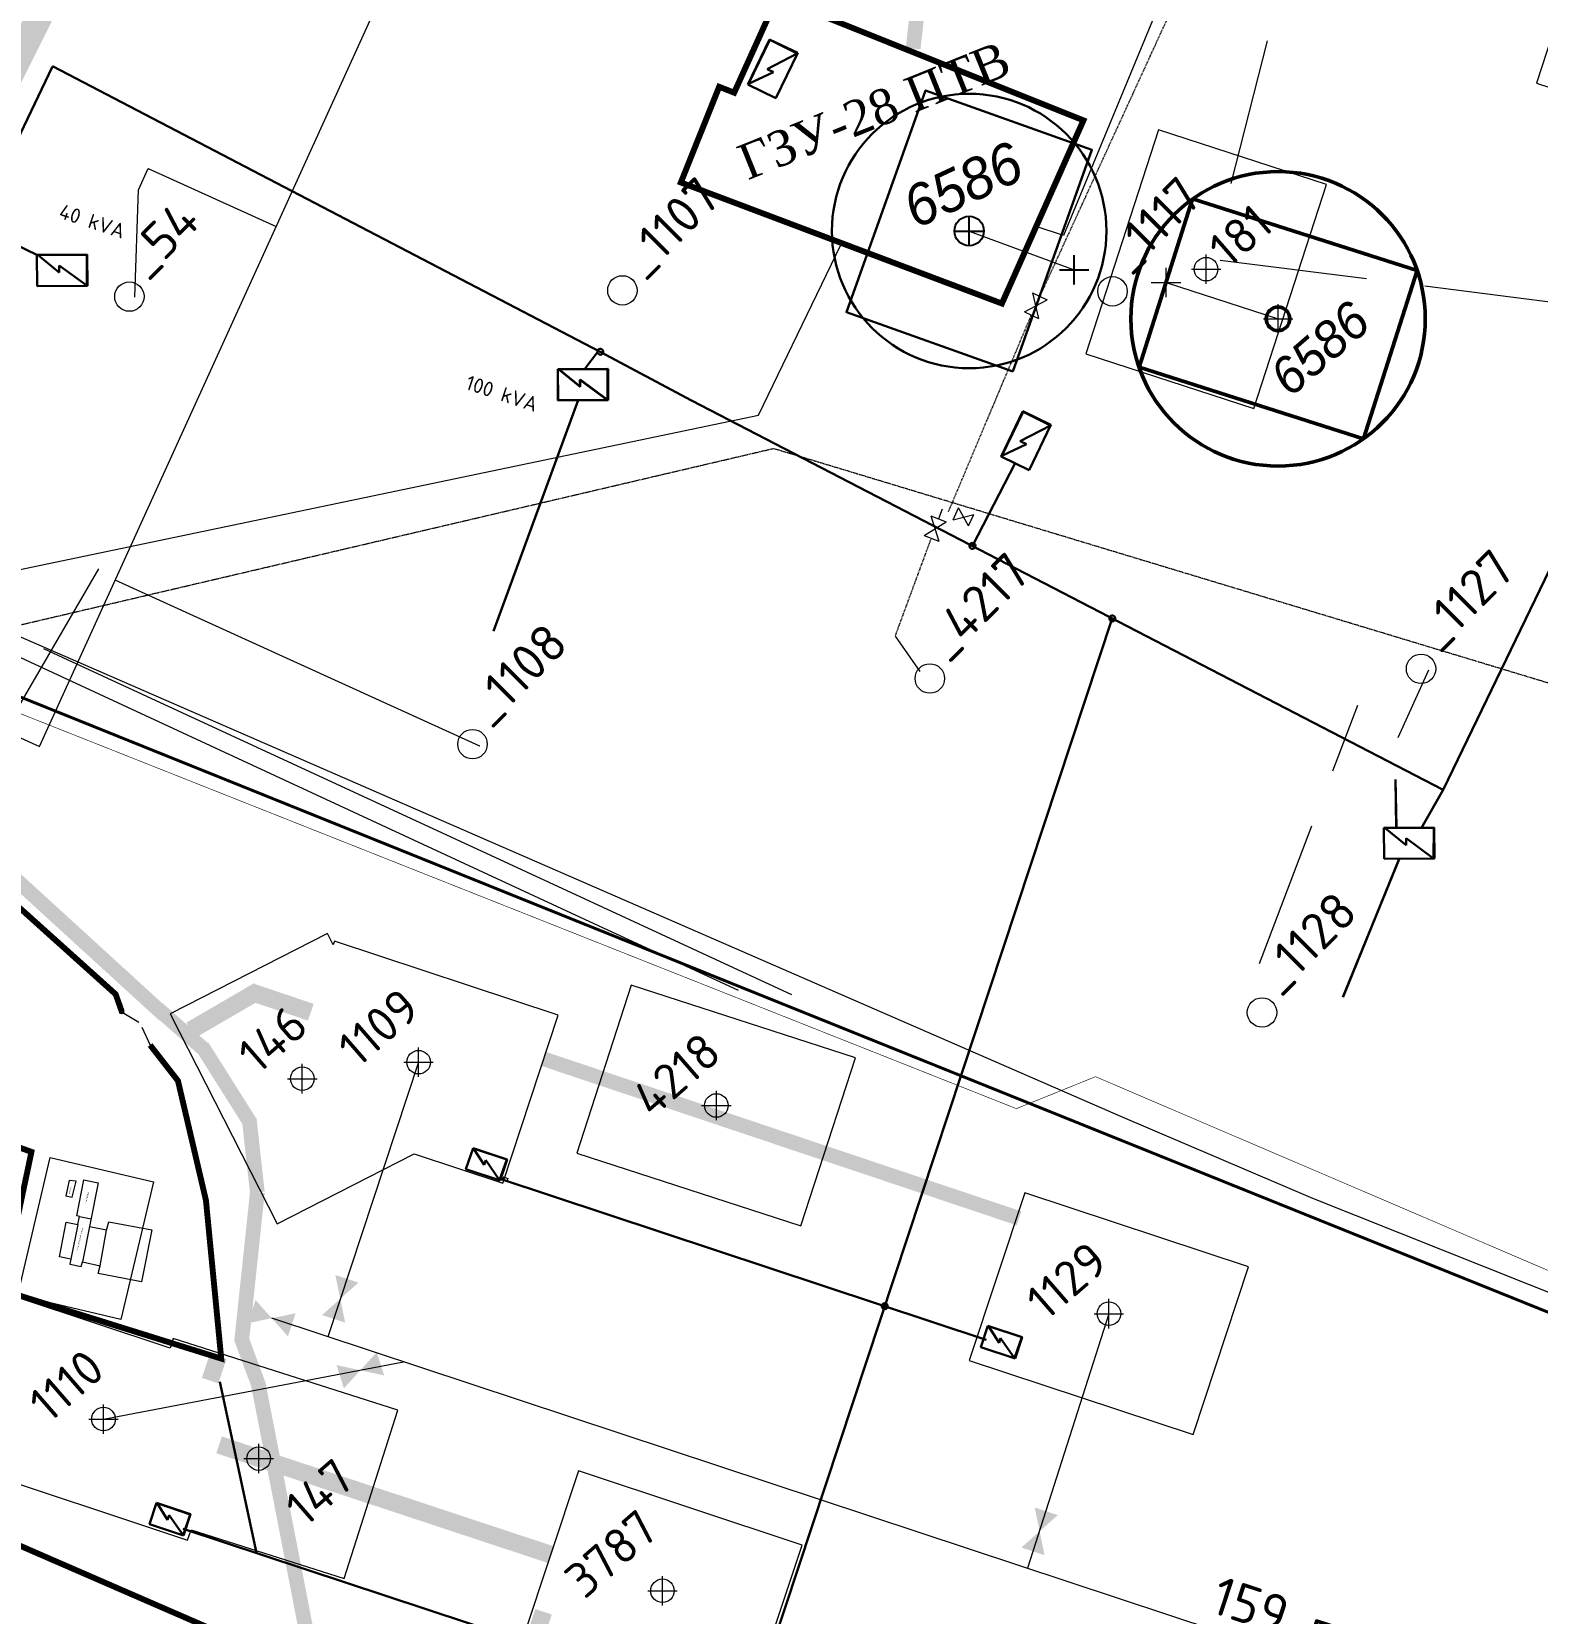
# Model space of a CAD drawing. Header units: millimetres. Extents: x 519 to 9564855, y -810 to 5021775.
# Drawn here: x 9529383 to 9529894, y 5000298 to 5000836 of the extents above; entities that cross this region are included whole.
import ezdxf

# ---------------------------------------------------------------- set-up
doc = ezdxf.new("R2010")
doc.units = ezdxf.units.MM
doc.header["$LTSCALE"] = 2
doc.header["$MEASUREMENT"] = 0
doc.header["$PDMODE"] = 2
doc.header["$PDSIZE"] = 5
doc.linetypes.add('92051501$0$GROUND2', pattern=[35, 25, -10])
doc.linetypes.add('DASHED', pattern=[0.75, 0.5, -0.25])
for name, color, linetype, lineweight in [('200 скв. на 2010 год', 61, 'Continuous', 0), ('PPLINE_GAS', 4, 'GAS_LINE', 30), ('PWLINE', 6, 'Continuous', 20), ('WELLS(drilled after 2000y)', 6, 'Continuous', 40), ('размеры', 7, 'Continuous', 9), ('Скв на 2025 допы от ХеКай', 204, 'Continuous', 0), ('Скважины на 2023 год (доп.)', 201, 'Continuous', 20), ('Скважины на 2024 год-125', 10, 'Continuous', 40), ('Скважины на 2026', 222, 'Continuous', 50), ('Электро', 1, 'Continuous', 30), ('Электроснаб', 1, 'Continuous', 18), ('Электроснабжене', 1, 'Continuous', 18)]:
    doc.layers.add(name, color=color, linetype=linetype, lineweight=lineweight)
for name, color, linetype in [('COMPOUND', 3, 'Continuous'), ('Existing roads', 41, 'Continuous'), ('OilColl&Flowlines', 3, 'Continuous'), ('OLD WELLS(dr.bfr2000)', 24, 'Continuous'), ('ROAD_FIELD', 255, '92051501$0$GROUND2'), ('ROAD_GROUND', 9, 'Continuous'), ('Stage 10 wells', 7, 'Continuous'), ('vodovod', 5, 'Continuous'), ('Забор', 7, 'FENCELINE1'), ('Скважины на 2024 год (доп.)', 10, 'Continuous'), ('ТХ_выкидные линии', 24, 'Continuous')]:
    doc.layers.add(name, color=color, linetype=linetype)
doc.styles.add('92051501$0$STANDARD', font='simplex.shx')
doc.styles.add('Elect', font='isocpeur.ttf')
doc.styles.add('Line_GUGK', font='')
doc.styles.get("Standard").update_dxf_attribs({"font": 'isocpeur.ttf', "width": 0.5})
doc.styles.get('Line_GUGK').set_extended_font_data('Bm431', italic=True)
doc.linetypes.add('FENCELINE1', pattern='A,6.35,-2.54,[133,ltypeshp.shx,S=2.54,R=0,X=-2.54,Y=0],-2.54,25.4', length=36.83)
doc.linetypes.add('GAS_LINE', pattern='A,0.5,-0.2,["G",92051501$0$STANDARD,S=0.1,R=0,X=-0.1,Y=-0.05],-0.05', length=0.75)
doc.linetypes.add('STM_LINE', pattern='A,0.5,-0.2,["S",92051501$0$STANDARD,S=0.1,R=0,X=-0.1,Y=-0.05],-0.05', length=0.75)
doc.linetypes.add('WTR_LINE', pattern='A,0.5,-0.2,["W",92051501$0$STANDARD,S=0.1,R=0,X=-0.1,Y=-0.05],-0.05', length=0.75)

msp = doc.modelspace()

# ---------------------------------------------------------------- hatches: boundary and pattern name
at = {"layer": 'Электро'}
for points in [[(9529440.81035, 5000378.39162), (9529446.42258, 5000376.53464), (9529449.12981, 5000384.7165), (9529443.51758, 5000386.57348)], [(9529551.3005, 5000291.71072), (9529556.91274, 5000289.85374), (9529559.61997, 5000298.0356), (9529554.00773, 5000299.89258)]]:
    msp.add_hatch(color=256, dxfattribs=at).paths.add_polyline_path(points)
at = {"layer": 'Электроснаб', "linetype": 'ByBlock', "lineweight": 0}
for points in [[(9529440.81035, 5000378.39162), (9529446.42258, 5000376.53464), (9529449.12981, 5000384.7165), (9529443.51758, 5000386.57348)], [(9529551.3005, 5000291.71072), (9529556.91274, 5000289.85374), (9529559.61997, 5000298.0356), (9529554.00773, 5000299.89258)]]:
    msp.add_hatch(color=1, dxfattribs=at).paths.add_polyline_path(points)
at = {"layer": 'Электроснабжене', "linetype": 'ByBlock', "lineweight": 0}
for points in [[(9529440.81035, 5000378.39162), (9529446.42258, 5000376.53464), (9529449.12981, 5000384.7165), (9529443.51758, 5000386.57348)], [(9529551.3005, 5000291.71072), (9529556.91274, 5000289.85374), (9529559.61997, 5000298.0356), (9529554.00773, 5000299.89258)]]:
    msp.add_hatch(color=1, dxfattribs=at).paths.add_polyline_path(points)

# ---------------------------------------------------------------- linework, layer by layer
at = {"color": 4, "lineweight": 0}
for p, q in [((9529405.68663, 5000653.09812), (9529372.86493, 5000596.70618)), ((9529323.01117, 5000649.03151), (9529573.9381, 5000532.7412)), ((9529573.9381, 5000532.7412), (9529622.9655, 5000510.02229))]:
    msp.add_line(p, q, dxfattribs=at)
at = {"color": 40, "lineweight": 0}
for p, q in [((9529393.68818, 5000622.91557), (9529387.09566, 5000625.96069)), ((9529538.95651, 5000555.8153), (9529393.68818, 5000622.91557)), ((9529641.17652, 5000508.44658), (9529538.95651, 5000555.8153))]:
    msp.add_line(p, q, dxfattribs=at)
at = {"lineweight": 0}
for p, q in [((9529543.23593, 5000446.6297), (9529542.85626, 5000445.6841)), ((9529542.85626, 5000445.6841), (9529544.31469, 5000445.16011)), ((9529543.23593, 5000446.6297), (9529544.69436, 5000446.10571)), ((9529544.69436, 5000446.10571), (9529544.31469, 5000445.16011))]:
    msp.add_line(p, q, dxfattribs=at)
at = {"color": 6, "linetype": 'STM_LINE', "lineweight": 0, "ltscale": 15, "const_width": 1, "flags": 128}
msp.add_lwpolyline([(9529293.29241, 5000644.22248), (9529934.30166, 5000386.04639), (9530155.43379, 5000344.77364), (9530155.43379, 5000344.77364)], dxfattribs=at)
at = {"color": 132, "linetype": 'ByBlock', "lineweight": 0, "const_width": 2}
for points, elevation in [([(9529413.73751, 5000502.53604), (9529413.698, 5000502.581), (9529411.517, 5000508.692), (9529357.941, 5000556.878), (9529355.00667, 5000556.07909)], 0.522), ([(9529355.968, 5000331.429), (9529373.036, 5000408.162), (9529447.384, 5000384.952), (9529442.187, 5000438.705), (9529432.69, 5000479.279), (9529423.2308, 5000491.42361)], 0.522), ([(9529373.036, 5000408.162), (9529373.036, 5000408.162), (9529377.4729, 5000429.21534), (9529382.94, 5000455.157), (9529344.4646, 5000468.96655)], 0.522), ([(9529448.0902, 5000291.37535), (9529448.0902, 5000291.37535), (9529448.0902, 5000291.37535), (9529448.0902, 5000291.37535), (9529355.968, 5000331.429)], -0.129)]:
    msp.add_lwpolyline(points, dxfattribs=dict(at, elevation=elevation))
at = {"color": 132, "lineweight": 0, "elevation": 0.522}
for points in [[(9529395.781, 5000445.478), (9529394.602, 5000440.217), (9529396.814, 5000439.777), (9529398.084, 5000445.146), (9529395.781, 5000445.478)], [(9529398.718, 5000430.524), (9529399.265, 5000433.234), (9529398.294, 5000433.442), (9529400.747, 5000445.637), (9529405.644, 5000444.648), (9529400.263, 5000417.774), (9529406.277, 5000416.489)], [(9529392.481, 5000419.497), (9529394.762, 5000431.279), (9529398.718, 5000430.524), (9529396.352, 5000418.734), (9529392.48358, 5000419.51031)], [(9529399.265, 5000433.234), (9529403.20077, 5000432.44594)], [(9529409.159, 5000431.432), (9529423.77, 5000428.675), (9529420.336, 5000410.968), (9529405.561, 5000413.851), (9529406.277, 5000416.489), (9529408.431, 5000428.578), (9529409.159, 5000431.432)], [(9529408.431, 5000428.578), (9529402.65776, 5000429.73398)]]:
    msp.add_lwpolyline(points, dxfattribs=at)
at = {"lineweight": 0, "elevation": 0.522}
msp.add_lwpolyline([(9529396.352, 5000418.734), (9529395.985, 5000417.047), (9529399.864, 5000416.174), (9529400.263, 5000417.774)], dxfattribs=at)
at = {"layer": '200 скв. на 2010 год', "color": 0, "linetype": 'ByBlock', "lineweight": 0, "elevation": 0.00005}
msp.add_lwpolyline([(9529644.64592, 5000321.53983), (9529568.72563, 5000346.86174), (9529549.73421, 5000289.92152), (9529625.65449, 5000264.59962)], close=True, dxfattribs=at)
at = {"layer": '200 скв. на 2010 год', "color": 0, "linetype": 'ByBlock', "lineweight": 0}
msp.add_circle((9529597.2, 5000306.1), 4, dxfattribs=at)
msp.add_point((9529597.2, 5000306.1), dxfattribs=at)
at = {"layer": 'COMPOUND', "lineweight": 0, "const_width": 2}
msp.add_lwpolyline([(9529712.437, 5000743.255), (9529740.137, 5000805.455), (9529636.11151, 5000847.10085), (9529621.537, 5000814.855), (9529616.437, 5000816.855), (9529603.437, 5000784.355), (9529712.437, 5000743.255)], dxfattribs=at)
at = {"layer": 'COMPOUND', "lineweight": 0, "const_width": 2, "elevation": 0}
msp.add_lwpolyline([(9529712.46859, 5000743.23376), (9529740.17086, 5000805.43275), (9529636.14689, 5000847.08239), (9529621.57121, 5000814.83708), (9529616.47128, 5000816.83726), (9529603.47009, 5000784.33774), (9529712.46859, 5000743.23376)], dxfattribs=at)
at = {"layer": 'DEFPOINTS', "color": 1, "lineweight": 0, "ltscale": 80}
for p in [(9529514.4, 5000485.6), (9529748.8, 5000400.2), (9529407.4, 5000364.4), (9529407.4, 5000364.4)]:
    msp.add_point(p, dxfattribs=at)
at = {"layer": 'Existing roads', "linetype": 'ByBlock', "lineweight": 0, "ltscale": 25, "const_width": 6}
for points in [[(9529460.11289, 5000509.88255), (9529437.07333, 5000496.46578)], [(9529477.79713, 5000502.57489), (9529457.3712, 5000509.48088)]]:
    msp.add_lwpolyline(points, dxfattribs=at)
at = {"layer": 'Existing roads', "linetype": 'ByBlock', "lineweight": 0, "const_width": 5}
msp.add_lwpolyline([(9529556.90499, 5000486.71448), (9529718.30064, 5000432.58283)], dxfattribs=at)
at = {"layer": 'Existing roads', "linetype": 'ByBlock', "lineweight": 0, "ltscale": 25, "const_width": 6, "elevation": 0.00005}
msp.add_lwpolyline([(9529559.22992, 5000318.39163), (9529446.6516, 5000355.64175)], dxfattribs=at)
at = {"layer": 'OilColl&Flowlines', "color": 3, "linetype": 'ByBlock', "lineweight": 0, "ltscale": 25}
for p, q in [((9529514.4, 5000485.6), (9529483.53871, 5000392.37041)), ((9529988.49622, 5000225.28911, -25.2319), (9529464.53457, 5000398.65853)), ((9529748.8, 5000400.2), (9529721.13221, 5000313.75502)), ((9529407.4, 5000364.4), (9529509.26648, 5000383.85755)), ((9529407.4, 5000364.4), (9529509.26648, 5000383.85755))]:
    msp.add_line(p, q, dxfattribs=at)
at = {"layer": 'OilColl&Flowlines', "linetype": 'ByBlock', "lineweight": 0, "flags": 128}
msp.add_lwpolyline([(9530106.31541, 5001667.55424), (9529733.34821, 5000766.32994), (9529724.079, 5000769.39696)], dxfattribs=at)
at = {"layer": 'OilColl&Flowlines', "lineweight": 0}
msp.add_lwpolyline([(9529272.52139, 5000678.54885), (9529348.137, 5000646.455), (9529629.837, 5000705.355), (9529657.837, 5000763.355)], dxfattribs=at)
at = {"layer": 'OilColl&Flowlines', "color": 3, "lineweight": 0}
for points in [[(9529486.12134, 5000413.34858), (9529493.97845, 5000410.7488), (9529487.79842, 5000405.24424)], [(9529456.43023, 5000396.98145), (9529459.03, 5000404.83855), (9529464.53457, 5000398.65853)], [(9529481.6184, 5000399.73967), (9529487.79842, 5000405.24424), (9529489.47551, 5000397.1399)], [(9529470.03914, 5000392.47851), (9529464.53457, 5000398.65853), (9529472.63891, 5000400.33561)], [(9529486.52656, 5000382.74658), (9529494.61275, 5000380.98407), (9529489.04328, 5000374.86248)], [(9529500.18222, 5000387.10567), (9529502.69894, 5000379.22156), (9529494.61275, 5000380.98407)], [(9529723.5997, 5000334.38519), (9529731.45681, 5000331.78542), (9529725.27679, 5000326.28085)], [(9529719.09676, 5000320.77629), (9529725.27679, 5000326.28085), (9529726.95387, 5000318.17651)]]:
    msp.add_solid(points, dxfattribs=at)
at = {"layer": 'OLD WELLS(dr.bfr2000)', "lineweight": 0}
for centre in [(9529416.2, 5000745.6), (9529583.6, 5000747.7), (9529750, 5000747.4), (9529854.8, 5000619.2), (9529688, 5000615.9), (9529532.7, 5000593.6), (9529800.8, 5000502.5)]:
    msp.add_circle(centre, 5, dxfattribs=at)
at = {"layer": 'PPLINE_GAS', "linetype": 'GAS_LINE', "lineweight": 0, "ltscale": 20}
for p, q in [((9529356, 5000640.1), (9529752.71458, 5000467.23325)), ((9529752.71458, 5000467.23325), (9529817.90779, 5000439.44827)), ((9529817.90779, 5000439.44827), (9529923.14648, 5000397.4404))]:
    msp.add_line(p, q, dxfattribs=at)
at = {"layer": 'PWLINE', "color": 6, "lineweight": 0}
for p, q in [((9529720.09335, 5000740.42525), (9529727.85269, 5000744.51012)), ((9529722.83309, 5000746.90972), (9529724.86739, 5000738.14304)), ((9529722.83309, 5000746.90972), (9529727.85269, 5000744.51012)), ((9529720.09335, 5000740.42525), (9529724.86739, 5000738.14304)), ((9529695.88797, 5000669.83524), (9529697.75257, 5000673.87679)), ((9529701.10502, 5000667.71457), (9529697.75257, 5000673.87679)), ((9529686.10926, 5000664.46154), (9529693.5179, 5000669.15256)), ((9529688.32283, 5000671.14395), (9529693.5179, 5000669.15256)), ((9529688.32283, 5000671.14395), (9529691.05019, 5000662.56757)), ((9529695.88797, 5000669.83524), (9529702.87841, 5000671.5584)), ((9529701.10502, 5000667.71457), (9529702.87841, 5000671.5584)), ((9529686.10926, 5000664.46154), (9529691.05019, 5000662.56757))]:
    msp.add_line(p, q, dxfattribs=at)
at = {"layer": 'ROAD_FIELD', "lineweight": 0}
for points in [[(9529790.337, 5000783.955), (9529812.25681, 5000870.44918)], [(9529905.67932, 5000742.82648), (9529780.99162, 5000758.60909)], [(9529799.87833, 5000519.1025), (9529833.337, 5000606.855)]]:
    msp.add_lwpolyline(points, dxfattribs=at)
at = {"layer": 'ROAD_GROUND', "color": 8, "lineweight": 0, "const_width": 9}
msp.add_lwpolyline([(9529349.77971, 5000768.72294), (9529447.10622, 5000964.21329)], dxfattribs=at)
at = {"layer": 'ROAD_GROUND', "lineweight": 0, "const_width": 5}
msp.add_lwpolyline([(9529447.10622, 5000964.21329), (9529683.75092, 5000842.47534), (9529682.31796, 5000829.81754)], dxfattribs=at)
at = {"layer": 'ROAD_GROUND', "color": 8, "lineweight": 0, "const_width": 5}
for points in [[(9529428.07113, 5000501.57302), (9529359.57528, 5000564.1803, -0.639696135)], [(9529441.91059, 5000489.61335), (9529425.61175, 5000503.93226, -0.639696135)], [(9529456.97402, 5000465.46982), (9529440.84971, 5000491.02613, -0.639696135)], [(9529459.64721, 5000441.43394), (9529456.8735, 5000466.37362, -0.639696135)], [(9529454.29916, 5000390.80203), (9529459.64721, 5000441.43394, -0.639696135)], [(9529460.09398, 5000375.894), (9529454.06195, 5000392.1788, -0.639696135)], [(9529479.26694, 5000276.98572), (9529459.89897, 5000376.56437, -0.639696135)]]:
    msp.add_lwpolyline(points, format="xyb", dxfattribs=at)
at = {"layer": 'Stage 10 wells', "color": 0, "linetype": 'ByBlock', "lineweight": 0}
for points in [[(9529512.91814, 5000454.47816), (9529542.96255, 5000444.53701), (9529561.81798, 5000501.52241), (9529485.83745, 5000526.66299), (9529485.42655, 5000525.42115)], [(9529430.07714, 5000388.5087), (9529378.83745, 5000405.46299), (9529359.98202, 5000348.47759), (9529435.96255, 5000323.33701), (9529437.12144, 5000326.83944)]]:
    msp.add_lwpolyline(points, dxfattribs=at)
msp.add_lwpolyline([(9529701.38202, 5000384.27759), (9529777.36255, 5000359.13701), (9529796.21798, 5000416.12241), (9529720.23745, 5000441.26299)], close=True, dxfattribs=at)
for centre in [(9529514.4, 5000485.6), (9529748.8, 5000400.2), (9529407.4, 5000364.4)]:
    msp.add_circle(centre, 4, dxfattribs=at)
at = {"layer": 'Stage 10 wells', "color": 0, "linetype": 'ByBlock', "lineweight": 0, "ltscale": 80}
msp.add_point((9529514.4, 5000485.6), dxfattribs=at)
at = {"layer": 'Stage 10 wells', "color": 0, "linetype": 'ByBlock', "lineweight": 0}
for p in [(9529748.8, 5000400.2), (9529407.4, 5000364.4)]:
    msp.add_point(p, dxfattribs=at)
at = {"layer": 'vodovod', "linetype": 'WTR_LINE', "lineweight": 0, "ltscale": 5, "const_width": 0.2}
msp.add_lwpolyline([(9528768.87, 5000707.66), (9528819.32247, 5000804.70333), (9529015.0833, 5000723.32951), (9529254.02941, 5000621.24556), (9529300.44955, 5000635.20001), (9529717.37976, 5000469.82746), (9529744.26942, 5000480.68776), (9529926.12309, 5000402.81182), (9530179.49567, 5000359.77342), (9530213.72884, 5000349.68251), (9530273.5686, 5000326.65792), (9530276.6046, 5000319.84692), (9531149.23325, 5000023.913), (9531169.31762, 5000082.56978), (9531364.3164, 5000010.23881), (9531370.12169, 5000025.14849), (9531533.19377, 4999972.28229), (9531710.79089, 4999914.70722), (9531689.06275, 4999854.50849), (9531715.39969, 4999845.00243)], dxfattribs=at)
at = {"layer": 'WELLS(drilled after 2000y)', "linetype": 'ByBlock', "lineweight": 0, "ltscale": 200, "const_width": 0.2}
for points in [[(9529351.03066, 5000608.54746), (9529385.62088, 5000592.80424), (9529554.45903, 5000963.76699)], [(9529418.04966, 5000745.45646), (9529419.30246, 5000781.84265), (9529422.60859, 5000789.10672), (9529465.9806, 5000769.3666)], [(9529411.31915, 5000649.2672), (9529535.23566, 5000592.86846)]]:
    msp.add_lwpolyline(points, dxfattribs=at)
at = {"layer": 'Забор', "color": 132, "linetype": 'ByBlock', "lineweight": 0, "ltscale": 5}
for p, q in [((9529413.698, 5000502.581, 0.522), (9529419.42986, 5000499.2305, -0.129)), ((9529420.42769, 5000497.44213, 1.173), (9529423.2308, 5000491.42361, 0.522))]:
    msp.add_line(p, q, dxfattribs=at)
at = {"layer": 'Забор', "color": 132, "linetype": 'ByBlock', "lineweight": 0, "ltscale": 5, "elevation": 0.522}
msp.add_lwpolyline([(9529389.33926, 5000453.23497), (9529424.36728, 5000444.92606), (9529413.28874, 5000398.22204), (9529378.26072, 5000406.53095), (9529389.33926, 5000453.23497)], dxfattribs=at)
at = {"layer": 'Забор', "color": 0, "linetype": 'ByBlock', "lineweight": 0, "ltscale": 5}
msp.add_circle((9529413.73751, 5000502.53604, 0.522), 0.51937, dxfattribs=at)
at = {"layer": 'размеры', "color": 6, "linetype": 'DASHED', "lineweight": 0, "ltscale": 0.3}
for p, q in [((9529725.38614, 5000745.68924), (9529922.37439, 5001174.76777)), ((9529694.3582, 5000672.62478), (9529722.45185, 5000739.29778)), ((9529374.69142, 5000633.06711), (9529634.97853, 5000694.04458)), ((9529634.97853, 5000694.04458), (9530369.79789, 5000471.63982)), ((9529688.4414, 5000663.56758), (9529676.18101, 5000630.30384))]:
    msp.add_line(p, q, dxfattribs=at)
at = {"layer": 'размеры', "color": 6, "lineweight": 0}
for p, q in [((9529692.12558, 5000673.37787), (9529690.91369, 5000670.15082)), ((9529676.18101, 5000630.30384), (9529684.642, 5000618.268))]:
    msp.add_line(p, q, dxfattribs=at)
at = {"layer": 'Скв на 2025 допы от ХеКай', "color": 0, "linetype": 'ByBlock', "lineweight": 0, "ltscale": 50}
msp.add_lwpolyline([(9529437.12144, 5000326.83944), (9529489.10752, 5000310.2715), (9529507.32662, 5000367.43849), (9529431.10396, 5000391.73062), (9529430.07714, 5000388.5087)], dxfattribs=at)
at = {"layer": 'Скв на 2025 допы от ХеКай', "color": 0, "linetype": 'ByBlock', "lineweight": 0}
msp.add_circle((9529460.1, 5000351), 4, dxfattribs=at)
msp.add_point((9529460.1, 5000351), dxfattribs=at)
at = {"layer": 'Скважины на 2023 год (доп.)', "color": 0, "linetype": 'ByBlock', "lineweight": 0}
msp.add_lwpolyline([(9529662.71277, 5000487.07102), (9529586.62825, 5000511.79238), (9529568.08723, 5000454.72898), (9529644.17175, 5000430.00762)], close=True, dxfattribs=at)
msp.add_circle((9529615.5, 5000470.9), 4, dxfattribs=at)
msp.add_point((9529615.5, 5000470.9), dxfattribs=at)
at = {"layer": 'Скважины на 2024 год (доп.)', "linetype": 'ByBlock', "lineweight": 30}
msp.add_lwpolyline([(9529716.17313, 5000720.11778), (9529743.04166, 5000795.47083), (9529686.52687, 5000815.62222), (9529659.65834, 5000740.26917)], close=True, dxfattribs=at)
msp.add_circle((9529701.35, 5000767.87), 46.6001, dxfattribs=at)
at = {"layer": 'Скважины на 2024 год (доп.)', "ltscale": 50}
msp.add_circle((9529701.35, 5000767.87), 5, dxfattribs=at)
at = {"layer": 'Скважины на 2024 год (доп.)', "linetype": 'ByBlock'}
for p in [(9529701.35, 5000767.87), (9529737, 5000754.7)]:
    msp.add_point(p, dxfattribs=at)
at = {"layer": 'Скважины на 2024 год-125', "color": 0, "linetype": 'ByBlock', "lineweight": 0}
msp.add_line((9529701.35, 5000767.87), (9529737, 5000754.7), dxfattribs=at)
for points in [[(9529951.07102, 5000799.48723), (9529975.79238, 5000875.57175), (9529918.72898, 5000894.11277), (9529894.00762, 5000818.02825)], [(9529797.97102, 5000707.58723), (9529822.69238, 5000783.67175), (9529765.62898, 5000802.21277), (9529740.90762, 5000726.12825)]]:
    msp.add_lwpolyline(points, close=True, dxfattribs=at)
msp.add_lwpolyline([(9529485.42655, 5000525.42115), (9529483.47058, 5000529.25998), (9529430.01018, 5000502.02055), (9529466.32942, 5000430.74002), (9529512.91814, 5000454.47816)], dxfattribs=at)
msp.add_circle((9529781.8, 5000754.9), 4, dxfattribs=at)
at = {"layer": 'Скважины на 2024 год-125', "color": 0, "linetype": 'ByBlock', "lineweight": 0, "ltscale": 50}
msp.add_circle((9529474.9, 5000480), 4, dxfattribs=at)
at = {"layer": 'Скважины на 2024 год-125', "color": 0, "linetype": 'ByBlock', "lineweight": 0}
for p in [(9529781.8, 5000754.9), (9529474.9, 5000480)]:
    msp.add_point(p, dxfattribs=at)
at = {"layer": 'Скважины на 2026', "lineweight": 0}
msp.add_line((9529768.2, 5000750.4), (9529806.24, 5000738.04), dxfattribs=at)
at = {"layer": 'Скважины на 2026', "linetype": 'ByBlock', "ltscale": 50}
msp.add_lwpolyline([(9529759.01913, 5000721.60257), (9529835.24178, 5000697.31044), (9529853.46087, 5000754.47743), (9529777.23822, 5000778.76956)], close=True, dxfattribs=at)
msp.add_circle((9529806.24, 5000738.04), 50, dxfattribs=at)
at = {"layer": 'Скважины на 2026', "linetype": 'ByBlock'}
msp.add_circle((9529806.24, 5000738.04), 4, dxfattribs=at)
at = {"layer": 'Скважины на 2026', "linetype": 'ByBlock', "lineweight": 0}
for p in [(9529768.2, 5000750.4), (9529806.24, 5000738.04)]:
    msp.add_point(p, dxfattribs=at)
at = {"layer": 'ТХ_выкидные линии', "lineweight": 0, "ltscale": 25}
for p, q in [((9529385.62088, 5000592.80424), (9529554.45903, 5000963.76699)), ((9529419.30246, 5000781.84265), (9529422.60859, 5000789.10672)), ((9529422.60859, 5000789.10672), (9529465.9806, 5000769.3666)), ((9529422.60859, 5000789.10672), (9529465.9806, 5000769.3666)), ((9529418.04966, 5000745.45646), (9529419.30246, 5000781.84265)), ((9529535.23566, 5000592.86846), (9529411.31915, 5000649.2672)), ((9529535.23566, 5000592.86846), (9529411.31915, 5000649.2672)), ((9529351.03066, 5000608.54746), (9529385.62088, 5000592.80424)), ((9529351.03066, 5000608.54746), (9529385.62088, 5000592.80424))]:
    msp.add_line(p, q, dxfattribs=at)
at = {"layer": 'ТХ_выкидные линии', "color": 24, "lineweight": 0}
msp.add_line((9529857.35866, 5000618.74346), (9529846.90317, 5000595.77118), dxfattribs=at)
at = {"layer": 'Электро'}
for p, q in [((9529626.21456, 5000817.56793), (9529633.58028, 5000832.94344)), ((9529633.62625, 5000832.81291), (9529626.45618, 5000817.8458)), ((9529632.70935, 5000822.8071), (9529642.98381, 5000828.17755)), ((9529633.58028, 5000832.94344), (9529643.11518, 5000828.37569)), ((9529642.98381, 5000828.17755), (9529633.62625, 5000832.81291)), ((9529643.11518, 5000828.37569), (9529635.74947, 5000813.00019)), ((9529174.52877, 5000374.10815, 0), (9529390.11868, 5000823.77984, 0)), ((9529390.12552, 5000823.79409, 0), (9529576.08857, 5000726.86798, 0)), ((9529634.8515, 5000821.78089), (9529632.70935, 5000822.8071)), ((9529635.74947, 5000813.00019), (9529626.21456, 5000817.56793)), ((9529626.45618, 5000817.8458), (9529634.8515, 5000821.78089)), ((9529862.25257, 5000578.07198, 0), (9529977.67757, 5000816.97798, 0)), ((9529384.81504, 5000759.75394, 0), (9529364.16028, 5000769.66136, 0)), ((9529384.81504, 5000759.75394, 0), (9529401.86347, 5000759.85828, 0)), ((9529384.87974, 5000749.18159, 0), (9529384.81504, 5000759.75394, 0)), ((9529401.76622, 5000759.75983, 0), (9529385.17062, 5000759.65826, 0)), ((9529385.17062, 5000759.65826, 0), (9529392.3824, 5000753.83103, 0)), ((9529401.69253, 5000749.31737, 0), (9529401.76622, 5000759.75983, 0)), ((9529401.86347, 5000759.85828, 0), (9529401.92817, 5000749.28593, 0)), ((9529392.3824, 5000753.83103, 0), (9529392.36786, 5000756.20626, 0)), ((9529392.36786, 5000756.20626, 0), (9529401.69253, 5000749.31737, 0)), ((9529401.92817, 5000749.28593, 0), (9529384.87974, 5000749.18159, 0)), ((9529575.5196, 5000727.16581, 0), (9529570.86555, 5000721.06345, 0)), ((9529576.08857, 5000726.86798, 0), (9529607.09857, 5000710.36698, 0)), ((9529561.641, 5000720.90093, 0), (9529578.68943, 5000721.00526, 0)), ((9529561.7057, 5000710.32858, 0), (9529561.641, 5000720.90093, 0)), ((9529561.69143, 5000721.00731, 0), (9529578.73986, 5000721.11164, 0)), ((9529561.75613, 5000710.43496, 0), (9529561.69143, 5000721.00731, 0)), ((9529578.59218, 5000720.90681, 0), (9529561.99658, 5000720.80525, 0)), ((9529561.99658, 5000720.80525, 0), (9529569.20836, 5000714.97802, 0)), ((9529578.6426, 5000721.01319, 0), (9529562.047, 5000720.91163, 0)), ((9529562.047, 5000720.91163, 0), (9529569.25878, 5000715.0844, 0)), ((9529578.51849, 5000710.46435, 0), (9529578.59218, 5000720.90681, 0)), ((9529578.56891, 5000710.57073, 0), (9529578.6426, 5000721.01319, 0)), ((9529578.68943, 5000721.00526, 0), (9529578.75413, 5000710.43291, 0)), ((9529578.73986, 5000721.11164, 0), (9529578.80456, 5000710.53929, 0)), ((9529569.20836, 5000714.97802, 0), (9529569.19382, 5000717.35325, 0)), ((9529569.19382, 5000717.35325, 0), (9529578.51849, 5000710.46435, 0)), ((9529569.25878, 5000715.0844, 0), (9529569.24425, 5000717.45963, 0)), ((9529569.24425, 5000717.45963, 0), (9529578.56891, 5000710.57073, 0)), ((9529578.75413, 5000710.43291, 0), (9529561.7057, 5000710.32858, 0)), ((9529578.80456, 5000710.53929, 0), (9529561.75613, 5000710.43496, 0)), ((9529607.09857, 5000710.36698, 0), (9529862.25257, 5000578.07198, 0)), ((9529712.22554, 5000691.26347), (9529719.59126, 5000706.63897)), ((9529719.63723, 5000706.50844), (9529712.46716, 5000691.54134)), ((9529719.59126, 5000706.63897), (9529729.12617, 5000702.07122)), ((9529728.99479, 5000701.87308), (9529719.63723, 5000706.50844)), ((9529718.72033, 5000696.50263), (9529728.99479, 5000701.87308)), ((9529729.12617, 5000702.07122), (9529721.76045, 5000686.69572)), ((9529712.46716, 5000691.54134), (9529720.86248, 5000695.47642)), ((9529720.86248, 5000695.47642), (9529718.72033, 5000696.50263)), ((9529721.76045, 5000686.69572), (9529712.22554, 5000691.26347)), ((9529749.95153, 5000636.29903), (9529626.6552, 5000263.6696)), ((9529846.11914, 5000581.5486, 0), (9529846.35665, 5000565.43027, 0)), ((9529846.16957, 5000581.65498, 0), (9529846.40708, 5000565.53665, 0)), ((9529862.26457, 5000578.09898, 0), (9529854.97014, 5000565.18473, 0)), ((9529842.19347, 5000565.20439, 0), (9529859.2419, 5000565.30873, 0)), ((9529842.25817, 5000554.63204, 0), (9529842.19347, 5000565.20439, 0)), ((9529859.14464, 5000565.21028, 0), (9529842.54904, 5000565.10871, 0)), ((9529842.54904, 5000565.10871, 0), (9529849.76082, 5000559.28148, 0)), ((9529859.07095, 5000554.76782, 0), (9529859.14464, 5000565.21028, 0)), ((9529859.2419, 5000565.30873, 0), (9529859.3066, 5000554.73638, 0)), ((9529849.76082, 5000559.28148, 0), (9529849.74629, 5000561.65671, 0)), ((9529849.74629, 5000561.65671, 0), (9529859.07095, 5000554.76782, 0)), ((9529847.34501, 5000554.5571, 0), (9529828.24514, 5000507.6696, 0)), ((9529847.39544, 5000554.66348, 0), (9529828.29557, 5000507.77598, 0)), ((9529859.3066, 5000554.73638, 0), (9529842.25817, 5000554.63204, 0)), ((9529530.48835, 5000449.27795), (9529532.87651, 5000456.46322)), ((9529532.87651, 5000456.46322), (9529544.4631, 5000452.6122)), ((9529544.3745, 5000452.5678), (9529533.09566, 5000456.31653)), ((9529533.09566, 5000456.31653), (9529536.64635, 5000450.7054)), ((9529536.64635, 5000450.7054), (9529537.18288, 5000452.31968)), ((9529537.18288, 5000452.31968), (9529541.92236, 5000445.50246)), ((9529541.92236, 5000445.50246), (9529544.3745, 5000452.5678)), ((9529544.4631, 5000452.6122), (9529542.07495, 5000445.42693)), ((9529542.07495, 5000445.42693), (9529530.48835, 5000449.27795)), ((9529541.79545, 5000446.06124), (9529707.12194, 5000391.35771)), ((9529705.33284, 5000388.87906), (9529707.721, 5000396.06433)), ((9529707.721, 5000396.06433), (9529719.30759, 5000392.21331)), ((9529719.21899, 5000392.16891), (9529707.94015, 5000395.91764)), ((9529707.94015, 5000395.91764), (9529711.49084, 5000390.30651)), ((9529716.91944, 5000385.02804), (9529705.33284, 5000388.87906)), ((9529711.49084, 5000390.30651), (9529712.02737, 5000391.92079)), ((9529712.02737, 5000391.92079), (9529716.76685, 5000385.10357)), ((9529716.76685, 5000385.10357), (9529719.21899, 5000392.16891)), ((9529719.30759, 5000392.21331), (9529716.91944, 5000385.02804)), ((9529459.31801, 5000318.96007, 0.08986), (9529446.95841, 5000377.03606)), ((9529422.9822, 5000328.76615), (9529425.37035, 5000335.95142)), ((9529425.37035, 5000335.95142), (9529436.95695, 5000332.1004)), ((9529436.86834, 5000332.056), (9529425.5895, 5000335.80473)), ((9529425.5895, 5000335.80473), (9529429.1402, 5000330.1936)), ((9529434.56879, 5000324.91513), (9529422.9822, 5000328.76615)), ((9529429.1402, 5000330.1936), (9529429.67673, 5000331.80788)), ((9529429.67673, 5000331.80788), (9529434.41621, 5000324.99066)), ((9529434.41621, 5000324.99066), (9529436.86834, 5000332.056)), ((9529436.95695, 5000332.1004), (9529434.56879, 5000324.91513)), ((9529626.6552, 5000263.6696), (9529434.44928, 5000327.1889))]:
    msp.add_line(p, q, dxfattribs=at)
at = {"layer": 'Электро', "ltscale": 0.05}
msp.add_line((9529568.57836, 5000710.47671, 0), (9529539.87957, 5000631.97598, 0), dxfattribs=at)
at = {"layer": 'Электро', "ltscale": 25}
msp.add_line((9529716.993, 5000688.97959), (9529702.44888, 5000660.92872, 0), dxfattribs=at)
for centre, start, end in [((9529576.08802, 5000726.86816, 0), 162, 342), ((9529576.08802, 5000726.86816, 0), 342, 162), ((9529702.44833, 5000660.9289, 0), 342, 162), ((9529702.44833, 5000660.9289, 0), 162, 342), ((9529749.95098, 5000636.29922), 162, 342), ((9529749.95098, 5000636.29922), 342, 162)]:
    msp.add_arc(centre, 1, start, end, dxfattribs=at)
at = {"layer": 'Электро'}
for start, end in [(342, 162), (162, 342)]:
    msp.add_arc((9529672.67556, 5000402.75539), 1, start, end, dxfattribs=at)
at = {"layer": 'Электроснаб', "color": 1, "lineweight": 0}
for p, q in [((9529174.52877, 5000374.10815, 0), (9529390.11868, 5000823.77984, 0)), ((9529390.12552, 5000823.79409, 0), (9529576.08857, 5000726.86798, 0)), ((9529862.25257, 5000578.07198, 0), (9529977.67757, 5000816.97798, 0)), ((9529384.81504, 5000759.75394, 0), (9529364.16028, 5000769.66136, 0)), ((9529576.08857, 5000726.86798, 0), (9529607.09857, 5000710.36698, 0)), ((9529607.09857, 5000710.36698, 0), (9529862.25257, 5000578.07198, 0)), ((9529749.95153, 5000636.29903), (9529626.6552, 5000263.6696)), ((9529541.79545, 5000446.06124), (9529707.12194, 5000391.35771)), ((9529459.31801, 5000318.96007, 0.08986), (9529446.95841, 5000377.03606)), ((9529626.6552, 5000263.6696), (9529434.44928, 5000327.1889))]:
    msp.add_line(p, q, dxfattribs=at)
at = {"layer": 'Электроснаб', "color": 1, "linetype": 'ByBlock', "lineweight": 0}
for p, q in [((9529384.81504, 5000759.75394, 0), (9529401.86347, 5000759.85828, 0)), ((9529384.87974, 5000749.18159, 0), (9529384.81504, 5000759.75394, 0)), ((9529401.76622, 5000759.75983, 0), (9529385.17062, 5000759.65826, 0)), ((9529385.17062, 5000759.65826, 0), (9529392.3824, 5000753.83103, 0)), ((9529401.69253, 5000749.31737, 0), (9529401.76622, 5000759.75983, 0)), ((9529401.86347, 5000759.85828, 0), (9529401.92817, 5000749.28593, 0)), ((9529392.3824, 5000753.83103, 0), (9529392.36786, 5000756.20626, 0)), ((9529392.36786, 5000756.20626, 0), (9529401.69253, 5000749.31737, 0)), ((9529401.92817, 5000749.28593, 0), (9529384.87974, 5000749.18159, 0)), ((9529575.5196, 5000727.16581, 0), (9529570.86555, 5000721.06345, 0)), ((9529561.641, 5000720.90093, 0), (9529578.68943, 5000721.00526, 0)), ((9529561.7057, 5000710.32858, 0), (9529561.641, 5000720.90093, 0)), ((9529561.69143, 5000721.00731, 0), (9529578.73986, 5000721.11164, 0)), ((9529561.75613, 5000710.43496, 0), (9529561.69143, 5000721.00731, 0)), ((9529578.59218, 5000720.90681, 0), (9529561.99658, 5000720.80525, 0)), ((9529561.99658, 5000720.80525, 0), (9529569.20836, 5000714.97802, 0)), ((9529578.6426, 5000721.01319, 0), (9529562.047, 5000720.91163, 0)), ((9529562.047, 5000720.91163, 0), (9529569.25878, 5000715.0844, 0)), ((9529578.51849, 5000710.46435, 0), (9529578.59218, 5000720.90681, 0)), ((9529578.56891, 5000710.57073, 0), (9529578.6426, 5000721.01319, 0)), ((9529578.68943, 5000721.00526, 0), (9529578.75413, 5000710.43291, 0)), ((9529578.73986, 5000721.11164, 0), (9529578.80456, 5000710.53929, 0)), ((9529569.20836, 5000714.97802, 0), (9529569.19382, 5000717.35325, 0)), ((9529569.19382, 5000717.35325, 0), (9529578.51849, 5000710.46435, 0)), ((9529569.25878, 5000715.0844, 0), (9529569.24425, 5000717.45963, 0)), ((9529569.24425, 5000717.45963, 0), (9529578.56891, 5000710.57073, 0)), ((9529578.75413, 5000710.43291, 0), (9529561.7057, 5000710.32858, 0)), ((9529578.80456, 5000710.53929, 0), (9529561.75613, 5000710.43496, 0)), ((9529712.22554, 5000691.26347), (9529719.59126, 5000706.63897)), ((9529719.63723, 5000706.50844), (9529712.46716, 5000691.54134)), ((9529719.59126, 5000706.63897), (9529729.12617, 5000702.07122)), ((9529728.99479, 5000701.87308), (9529719.63723, 5000706.50844)), ((9529718.72033, 5000696.50263), (9529728.99479, 5000701.87308)), ((9529729.12617, 5000702.07122), (9529721.76045, 5000686.69572)), ((9529712.46716, 5000691.54134), (9529720.86248, 5000695.47642)), ((9529720.86248, 5000695.47642), (9529718.72033, 5000696.50263)), ((9529721.76045, 5000686.69572), (9529712.22554, 5000691.26347)), ((9529846.11914, 5000581.5486, 0), (9529846.35665, 5000565.43027, 0)), ((9529846.16957, 5000581.65498, 0), (9529846.40708, 5000565.53665, 0)), ((9529862.26457, 5000578.09898, 0), (9529854.97014, 5000565.18473, 0)), ((9529842.19347, 5000565.20439, 0), (9529859.2419, 5000565.30873, 0)), ((9529842.25817, 5000554.63204, 0), (9529842.19347, 5000565.20439, 0)), ((9529859.14464, 5000565.21028, 0), (9529842.54904, 5000565.10871, 0)), ((9529842.54904, 5000565.10871, 0), (9529849.76082, 5000559.28148, 0)), ((9529859.07095, 5000554.76782, 0), (9529859.14464, 5000565.21028, 0)), ((9529859.2419, 5000565.30873, 0), (9529859.3066, 5000554.73638, 0)), ((9529849.76082, 5000559.28148, 0), (9529849.74629, 5000561.65671, 0)), ((9529849.74629, 5000561.65671, 0), (9529859.07095, 5000554.76782, 0)), ((9529847.34501, 5000554.5571, 0), (9529828.24514, 5000507.6696, 0)), ((9529847.39544, 5000554.66348, 0), (9529828.29557, 5000507.77598, 0)), ((9529859.3066, 5000554.73638, 0), (9529842.25817, 5000554.63204, 0)), ((9529530.48835, 5000449.27795), (9529532.87651, 5000456.46322)), ((9529532.87651, 5000456.46322), (9529544.4631, 5000452.6122)), ((9529544.3745, 5000452.5678), (9529533.09566, 5000456.31653)), ((9529533.09566, 5000456.31653), (9529536.64635, 5000450.7054)), ((9529536.64635, 5000450.7054), (9529537.18288, 5000452.31968)), ((9529537.18288, 5000452.31968), (9529541.92236, 5000445.50246)), ((9529541.92236, 5000445.50246), (9529544.3745, 5000452.5678)), ((9529544.4631, 5000452.6122), (9529542.07495, 5000445.42693)), ((9529542.07495, 5000445.42693), (9529530.48835, 5000449.27795)), ((9529705.33284, 5000388.87906), (9529707.721, 5000396.06433)), ((9529707.721, 5000396.06433), (9529719.30759, 5000392.21331)), ((9529719.21899, 5000392.16891), (9529707.94015, 5000395.91764)), ((9529707.94015, 5000395.91764), (9529711.49084, 5000390.30651)), ((9529716.91944, 5000385.02804), (9529705.33284, 5000388.87906)), ((9529711.49084, 5000390.30651), (9529712.02737, 5000391.92079)), ((9529712.02737, 5000391.92079), (9529716.76685, 5000385.10357)), ((9529716.76685, 5000385.10357), (9529719.21899, 5000392.16891)), ((9529719.30759, 5000392.21331), (9529716.91944, 5000385.02804)), ((9529422.9822, 5000328.76615), (9529425.37035, 5000335.95142)), ((9529425.37035, 5000335.95142), (9529436.95695, 5000332.1004)), ((9529436.86834, 5000332.056), (9529425.5895, 5000335.80473)), ((9529425.5895, 5000335.80473), (9529429.1402, 5000330.1936)), ((9529434.56879, 5000324.91513), (9529422.9822, 5000328.76615)), ((9529429.1402, 5000330.1936), (9529429.67673, 5000331.80788)), ((9529429.67673, 5000331.80788), (9529434.41621, 5000324.99066)), ((9529434.41621, 5000324.99066), (9529436.86834, 5000332.056)), ((9529436.95695, 5000332.1004), (9529434.56879, 5000324.91513))]:
    msp.add_line(p, q, dxfattribs=at)
at = {"layer": 'Электроснаб', "color": 1, "linetype": 'ByBlock', "lineweight": 0, "ltscale": 0.05}
msp.add_line((9529568.57836, 5000710.47671, 0), (9529539.87957, 5000631.97598, 0), dxfattribs=at)
at = {"layer": 'Электроснаб', "color": 1, "linetype": 'ByBlock', "lineweight": 0, "ltscale": 25}
msp.add_line((9529716.993, 5000688.97959), (9529702.44888, 5000660.92872, 0), dxfattribs=at)
for centre, start, end in [((9529576.08802, 5000726.86816, 0), 162, 342), ((9529576.08802, 5000726.86816, 0), 342, 162), ((9529702.44833, 5000660.9289, 0), 342, 162), ((9529702.44833, 5000660.9289, 0), 162, 342), ((9529749.95098, 5000636.29922), 162, 342), ((9529749.95098, 5000636.29922), 342, 162)]:
    msp.add_arc(centre, 1, start, end, dxfattribs=at)
at = {"layer": 'Электроснаб', "color": 1, "lineweight": 0}
for start, end in [(342, 162), (162, 342)]:
    msp.add_arc((9529672.67556, 5000402.75539), 1, start, end, dxfattribs=at)
at = {"layer": 'Электроснабжене', "color": 1, "lineweight": 0}
for p, q in [((9529174.52877, 5000374.10815, 0), (9529390.11868, 5000823.77984, 0)), ((9529390.12552, 5000823.79409, 0), (9529576.08857, 5000726.86798, 0)), ((9529862.25257, 5000578.07198, 0), (9529977.67757, 5000816.97798, 0)), ((9529384.81504, 5000759.75394, 0), (9529364.16028, 5000769.66136, 0)), ((9529576.08857, 5000726.86798, 0), (9529607.09857, 5000710.36698, 0)), ((9529607.09857, 5000710.36698, 0), (9529862.25257, 5000578.07198, 0)), ((9529749.95153, 5000636.29903), (9529626.6552, 5000263.6696)), ((9529541.79545, 5000446.06124), (9529707.12194, 5000391.35771)), ((9529459.31801, 5000318.96007, 0.08986), (9529446.95841, 5000377.03606)), ((9529626.6552, 5000263.6696), (9529434.44928, 5000327.1889))]:
    msp.add_line(p, q, dxfattribs=at)
at = {"layer": 'Электроснабжене', "color": 1, "linetype": 'ByBlock', "lineweight": 0}
for p, q in [((9529384.81504, 5000759.75394, 0), (9529401.86347, 5000759.85828, 0)), ((9529384.87974, 5000749.18159, 0), (9529384.81504, 5000759.75394, 0)), ((9529401.76622, 5000759.75983, 0), (9529385.17062, 5000759.65826, 0)), ((9529385.17062, 5000759.65826, 0), (9529392.3824, 5000753.83103, 0)), ((9529401.69253, 5000749.31737, 0), (9529401.76622, 5000759.75983, 0)), ((9529401.86347, 5000759.85828, 0), (9529401.92817, 5000749.28593, 0)), ((9529392.3824, 5000753.83103, 0), (9529392.36786, 5000756.20626, 0)), ((9529392.36786, 5000756.20626, 0), (9529401.69253, 5000749.31737, 0)), ((9529401.92817, 5000749.28593, 0), (9529384.87974, 5000749.18159, 0)), ((9529575.5196, 5000727.16581, 0), (9529570.86555, 5000721.06345, 0)), ((9529561.641, 5000720.90093, 0), (9529578.68943, 5000721.00526, 0)), ((9529561.7057, 5000710.32858, 0), (9529561.641, 5000720.90093, 0)), ((9529561.69143, 5000721.00731, 0), (9529578.73986, 5000721.11164, 0)), ((9529561.75613, 5000710.43496, 0), (9529561.69143, 5000721.00731, 0)), ((9529578.59218, 5000720.90681, 0), (9529561.99658, 5000720.80525, 0)), ((9529561.99658, 5000720.80525, 0), (9529569.20836, 5000714.97802, 0)), ((9529578.6426, 5000721.01319, 0), (9529562.047, 5000720.91163, 0)), ((9529562.047, 5000720.91163, 0), (9529569.25878, 5000715.0844, 0)), ((9529578.51849, 5000710.46435, 0), (9529578.59218, 5000720.90681, 0)), ((9529578.56891, 5000710.57073, 0), (9529578.6426, 5000721.01319, 0)), ((9529578.68943, 5000721.00526, 0), (9529578.75413, 5000710.43291, 0)), ((9529578.73986, 5000721.11164, 0), (9529578.80456, 5000710.53929, 0)), ((9529569.20836, 5000714.97802, 0), (9529569.19382, 5000717.35325, 0)), ((9529569.19382, 5000717.35325, 0), (9529578.51849, 5000710.46435, 0)), ((9529569.25878, 5000715.0844, 0), (9529569.24425, 5000717.45963, 0)), ((9529569.24425, 5000717.45963, 0), (9529578.56891, 5000710.57073, 0)), ((9529578.75413, 5000710.43291, 0), (9529561.7057, 5000710.32858, 0)), ((9529578.80456, 5000710.53929, 0), (9529561.75613, 5000710.43496, 0)), ((9529712.22554, 5000691.26347), (9529719.59126, 5000706.63897)), ((9529719.63723, 5000706.50844), (9529712.46716, 5000691.54134)), ((9529719.59126, 5000706.63897), (9529729.12617, 5000702.07122)), ((9529728.99479, 5000701.87308), (9529719.63723, 5000706.50844)), ((9529718.72033, 5000696.50263), (9529728.99479, 5000701.87308)), ((9529729.12617, 5000702.07122), (9529721.76045, 5000686.69572)), ((9529712.46716, 5000691.54134), (9529720.86248, 5000695.47642)), ((9529720.86248, 5000695.47642), (9529718.72033, 5000696.50263)), ((9529721.76045, 5000686.69572), (9529712.22554, 5000691.26347)), ((9529846.11914, 5000581.5486, 0), (9529846.35665, 5000565.43027, 0)), ((9529846.16957, 5000581.65498, 0), (9529846.40708, 5000565.53665, 0)), ((9529862.26457, 5000578.09898, 0), (9529854.97014, 5000565.18473, 0)), ((9529842.19347, 5000565.20439, 0), (9529859.2419, 5000565.30873, 0)), ((9529842.25817, 5000554.63204, 0), (9529842.19347, 5000565.20439, 0)), ((9529859.14464, 5000565.21028, 0), (9529842.54904, 5000565.10871, 0)), ((9529842.54904, 5000565.10871, 0), (9529849.76082, 5000559.28148, 0)), ((9529859.07095, 5000554.76782, 0), (9529859.14464, 5000565.21028, 0)), ((9529859.2419, 5000565.30873, 0), (9529859.3066, 5000554.73638, 0)), ((9529849.76082, 5000559.28148, 0), (9529849.74629, 5000561.65671, 0)), ((9529849.74629, 5000561.65671, 0), (9529859.07095, 5000554.76782, 0)), ((9529847.34501, 5000554.5571, 0), (9529828.24514, 5000507.6696, 0)), ((9529847.39544, 5000554.66348, 0), (9529828.29557, 5000507.77598, 0)), ((9529859.3066, 5000554.73638, 0), (9529842.25817, 5000554.63204, 0)), ((9529530.48835, 5000449.27795), (9529532.87651, 5000456.46322)), ((9529532.87651, 5000456.46322), (9529544.4631, 5000452.6122)), ((9529544.3745, 5000452.5678), (9529533.09566, 5000456.31653)), ((9529533.09566, 5000456.31653), (9529536.64635, 5000450.7054)), ((9529536.64635, 5000450.7054), (9529537.18288, 5000452.31968)), ((9529537.18288, 5000452.31968), (9529541.92236, 5000445.50246)), ((9529541.92236, 5000445.50246), (9529544.3745, 5000452.5678)), ((9529544.4631, 5000452.6122), (9529542.07495, 5000445.42693)), ((9529542.07495, 5000445.42693), (9529530.48835, 5000449.27795)), ((9529705.33284, 5000388.87906), (9529707.721, 5000396.06433)), ((9529707.721, 5000396.06433), (9529719.30759, 5000392.21331)), ((9529719.21899, 5000392.16891), (9529707.94015, 5000395.91764)), ((9529707.94015, 5000395.91764), (9529711.49084, 5000390.30651)), ((9529716.91944, 5000385.02804), (9529705.33284, 5000388.87906)), ((9529711.49084, 5000390.30651), (9529712.02737, 5000391.92079)), ((9529712.02737, 5000391.92079), (9529716.76685, 5000385.10357)), ((9529716.76685, 5000385.10357), (9529719.21899, 5000392.16891)), ((9529719.30759, 5000392.21331), (9529716.91944, 5000385.02804)), ((9529422.9822, 5000328.76615), (9529425.37035, 5000335.95142)), ((9529425.37035, 5000335.95142), (9529436.95695, 5000332.1004)), ((9529436.86834, 5000332.056), (9529425.5895, 5000335.80473)), ((9529425.5895, 5000335.80473), (9529429.1402, 5000330.1936)), ((9529434.56879, 5000324.91513), (9529422.9822, 5000328.76615)), ((9529429.1402, 5000330.1936), (9529429.67673, 5000331.80788)), ((9529429.67673, 5000331.80788), (9529434.41621, 5000324.99066)), ((9529434.41621, 5000324.99066), (9529436.86834, 5000332.056)), ((9529436.95695, 5000332.1004), (9529434.56879, 5000324.91513))]:
    msp.add_line(p, q, dxfattribs=at)
at = {"layer": 'Электроснабжене', "color": 1, "linetype": 'ByBlock', "lineweight": 0, "ltscale": 0.05}
msp.add_line((9529568.57836, 5000710.47671, 0), (9529539.87957, 5000631.97598, 0), dxfattribs=at)
at = {"layer": 'Электроснабжене', "color": 1, "linetype": 'ByBlock', "lineweight": 0, "ltscale": 25}
msp.add_line((9529716.993, 5000688.97959), (9529702.44888, 5000660.92872, 0), dxfattribs=at)
for centre, start, end in [((9529576.08802, 5000726.86816, 0), 162, 342), ((9529576.08802, 5000726.86816, 0), 342, 162), ((9529702.44833, 5000660.9289, 0), 342, 162), ((9529702.44833, 5000660.9289, 0), 162, 342), ((9529749.95098, 5000636.29922), 162, 342), ((9529749.95098, 5000636.29922), 342, 162)]:
    msp.add_arc(centre, 1, start, end, dxfattribs=at)
at = {"layer": 'Электроснабжене', "color": 1, "lineweight": 0}
for start, end in [(342, 162), (162, 342)]:
    msp.add_arc((9529672.67556, 5000402.75539), 1, start, end, dxfattribs=at)

# ---------------------------------------------------------------- texts
at = {"color": 132, "lineweight": 0}
for s, p in [('емкость', (9529395.95455, 5000440.80222, 0.522)), ('контейнер', (9529401.61722, 5000437.91965, 0.522)), ('испытательный стенд', (9529398.58335, 5000421.49049, 0.522))]:
    msp.add_text(s, height=0.5, rotation=76.143627, dxfattribs=at).set_placement(p)
at = {"layer": '200 скв. на 2010 год', "color": 0, "linetype": 'ByBlock', "lineweight": 0, "style": 'Elect'}
msp.add_text('3787', height=12, rotation=41, dxfattribs=at).set_placement((9529570.76984, 5000302.91506))
at = {"layer": 'COMPOUND', "color": 0, "lineweight": 0, "insert": (9529617.4675, 5000794.48514), "char_height": 12, "attachment_point": 1, "rotation": 22, "style": 'Elect'}
msp.add_mtext('{\\fTimes New Roman|b0|i0|c204|p18; ГЗУ-28 ПТВ}', dxfattribs=at)
at = {"layer": 'OilColl&Flowlines', "color": 7, "lineweight": 0, "style": 'Elect'}
msp.add_text('159 mm', height=13.052, rotation=341.691556, dxfattribs=at).set_placement((9529782.69057, 5000298.9406))
at = {"layer": 'OLD WELLS(dr.bfr2000)', "lineweight": 0, "style": 'Elect'}
for s, p in [(' _1107', (9529584.98825, 5000745.61898)), (' _1117', (9529750, 5000747.4)), (' _54', (9529416.2, 5000745.6)), (' _4217', (9529688, 5000615.9)), (' _1127', (9529854.8, 5000619.2)), (' _1108', (9529532.7, 5000593.6)), (' _1128', (9529800.8, 5000502.5))]:
    msp.add_text(s, height=12.5, rotation=44.9999999, dxfattribs=at).set_placement(p)
at = {"layer": 'Stage 10 wells', "color": 0, "linetype": 'ByBlock', "lineweight": 0, "style": 'Elect'}
for s, p in [('1109', (9529493.78417, 5000483.41499)), ('1129', (9529727.50143, 5000397.43069)), ('1110', (9529388.87749, 5000362.66109))]:
    msp.add_text(s, height=12, rotation=41, dxfattribs=at).set_placement(p)
at = {"layer": 'Скв на 2025 допы от ХеКай', "color": 0, "linetype": 'ByBlock', "lineweight": 0, "style": 'Elect'}
msp.add_text('147', height=12, rotation=41, dxfattribs=at).set_placement((9529475.88731, 5000327.37489))
at = {"layer": 'Скважины на 2023 год (доп.)', "color": 0, "linetype": 'ByBlock', "lineweight": 0, "style": 'Elect'}
msp.add_text('4218', height=12, rotation=41, dxfattribs=at).set_placement((9529593.68844, 5000466.2979))
at = {"layer": 'Скважины на 2024 год (доп.)', "linetype": 'ByBlock', "insert": (9529677.2842, 5000781.14292), "char_height": 14, "attachment_point": 1, "rotation": 25, "style": 'Line_GUGK'}
msp.add_mtext('6586', dxfattribs=at)
at = {"layer": 'Скважины на 2024 год-125', "color": 0, "linetype": 'ByBlock', "lineweight": 0, "style": 'Elect'}
for s, p in [('181', (9529789.46209, 5000754.86175)), ('146', (9529459.83148, 5000481.14269))]:
    msp.add_text(s, height=12, rotation=41, dxfattribs=at).set_placement(p)
at = {"layer": 'Скважины на 2026', "linetype": 'ByBlock', "style": 'Line_GUGK'}
msp.add_text('6586', height=12.5, rotation=41, dxfattribs=at).set_placement((9529810.39466, 5000711.09423))
at = {"layer": 'Электро'}
for s, p in [('40 kVA', (9529391.88435, 5000772.42373, -0.00006)), ('100 kVA', (9529529.96215, 5000714.26646, -0.00006))]:
    msp.add_text(s, height=5, rotation=341.691556, dxfattribs=at).set_placement(p)
at = {"layer": 'Электроснаб', "color": 1, "linetype": 'ByBlock', "lineweight": 0}
for s, p in [('40 kVA', (9529391.88435, 5000772.42373, -0.00006)), ('100 kVA', (9529529.96215, 5000714.26646, -0.00006))]:
    msp.add_text(s, height=5, rotation=341.691556, dxfattribs=at).set_placement(p)
at = {"layer": 'Электроснабжене', "color": 1, "linetype": 'ByBlock', "lineweight": 0}
for s, p in [('40 kVA', (9529391.88435, 5000772.42373, -0.00006)), ('100 kVA', (9529529.96215, 5000714.26646, -0.00006))]:
    msp.add_text(s, height=5, rotation=341.691556, dxfattribs=at).set_placement(p)

doc.saveas('drawing.dxf')
